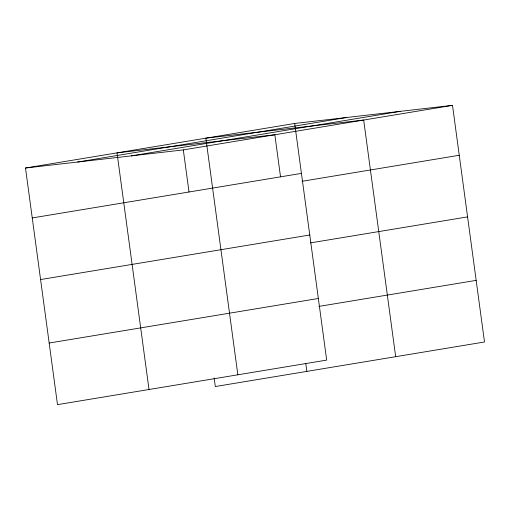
<?xml version="1.0" encoding="UTF-8"?>
<svg xmlns="http://www.w3.org/2000/svg" width="510" height="510" viewBox="0 0 510 510"><rect width="100%" height="100%" fill="white"/><g stroke="black" fill="none" stroke-linecap="round" stroke-linejoin="round"><path stroke-width="0.76" d="M294.684 123.465L326.68 360.098L57.496 404.647L25.5 168.013L294.684 123.465L452.504 105.353L484.5 341.987L215.316 386.535L214.155 377.961M77.584 162.04L346.768 117.485M131.242 155.881L400.426 111.327M25.5 168.013L183.319 149.902L452.504 105.353M32.251 217.936L301.435 173.381M302.035 181.292L459.255 155.269M40.583 279.55L309.761 234.995M310.36 242.907L467.587 216.89M49.164 343.032L318.348 298.484M318.948 306.395L476.168 280.373M395.671 356.688L363.675 120.054L205.855 138.165L237.845 374.799M280.538 176.874L274.845 134.755L117.019 152.866L149.016 389.5M305.783 363.592L306.841 371.388M183.319 149.902L189.019 192.021"/></g></svg>
